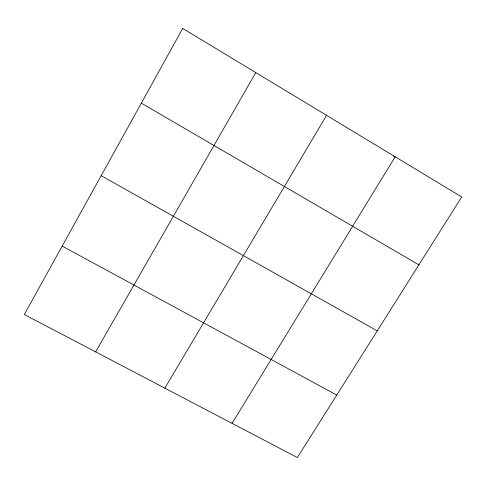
<?xml version="1.0" encoding="UTF-8"?>
<svg xmlns="http://www.w3.org/2000/svg" width="486" height="486" viewBox="0 0 486 486"><rect width="100%" height="100%" fill="white"/><g stroke="black" fill="none" stroke-linecap="round" stroke-linejoin="round"><path stroke-width="0.73" d="M95.633 351.87L255.782 72.584M164.857 388.138L326.562 115.34M232.065 423.349L395.173 156.784L393.696 156.456M62.184 246.098L336.755 395.069M101.179 175.683L377.251 330.863M141.335 103.166L418.883 264.852M182.712 28.449L24.3 314.503L297.353 457.551L461.7 196.97L182.712 28.449"/></g></svg>
